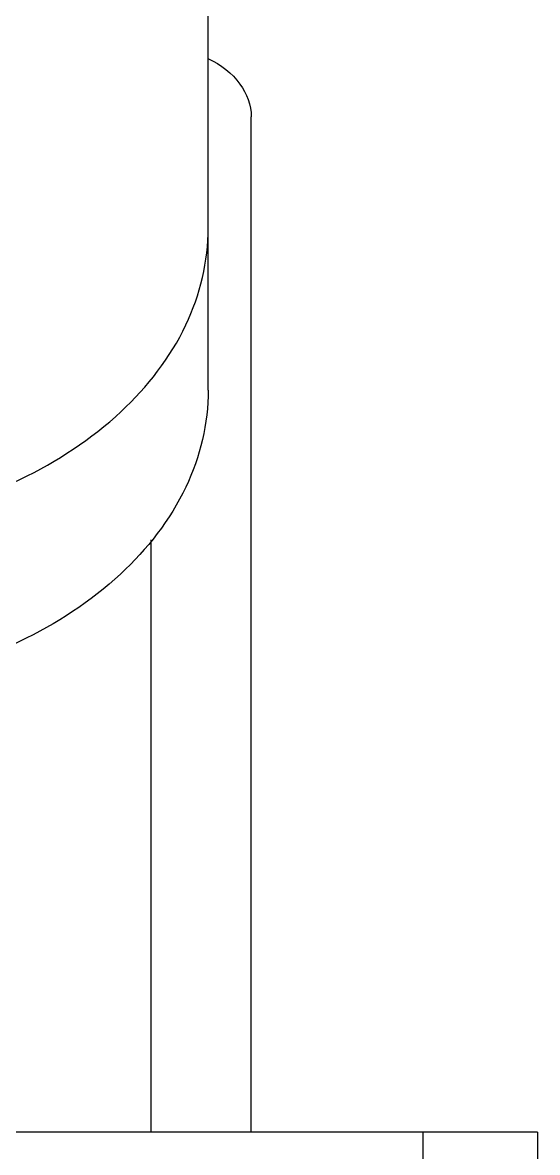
# Model space of a CAD drawing. Extents: x 4995099 to 5303443, y 4627657 to 4889583.
# Drawn here: x 5046136.2 to 5046336.2, y 4777210.8 to 4777649.8 of the extents above; entities that cross this region are included whole.
import ezdxf

# ---------------------------------------------------------------- set-up
doc = ezdxf.new("R2010")
doc.units = 0
doc.header["$LTSCALE"] = 1000
doc.header["$MEASUREMENT"] = 0
doc.layers.get('0').update_dxf_attribs({"color": 4, "linetype": 'CONTINUOUS'})

msp = doc.modelspace()

# ---------------------------------------------------------------- linework, layer by layer
at = {"linetype": 'Continuous'}
for p, q in [((5046208.34, 4777569.94), (5046208.34, 4777998.61)), ((5046225.02, 4777218.7), (5046225.02, 4777613.2)), ((5046208.34, 4777507.03), (5046208.34, 4777569.94)), ((5046186.1, 4777218.7), (5046186.1, 4777448.79)), ((5046336.24, 4777218.7), (5045880.25, 4777218.7)), ((5046291.75, 4777218.7), (5046291.75, 4773519.19)), ((5046336.24, 4777218.7), (5046336.24, 4773519.19))]:
    msp.add_line(p, q, dxfattribs=at)
for points, knots in [([(5046208.45, 4777635.73), (5046213.13, 4777633.41), (5046221.3, 4777627.46), (5046225.02, 4777617.67), (5046225.02, 4777613.2)], [0, 0, 0, 0, 0.538137, 1, 1, 1, 1]), ([(5046086.45, 4777456.34), (5046103.28, 4777459.67), (5046134.95, 4777469.76), (5046174.81, 4777495.63), (5046201.72, 4777529.89), (5046208.34, 4777557.07), (5046208.34, 4777569.94)], [0, 0, 0, 0, 0.287091, 0.549791, 0.784575, 1, 1, 1, 1]), ([(5046208.34, 4777507.03), (5046208.34, 4777494.12), (5046201.68, 4777466.85), (5046174.61, 4777432.51), (5046134.54, 4777406.64), (5046102.72, 4777396.59), (5046085.83, 4777393.3)], [0, 0, 0, 0, 0.215323, 0.450097, 0.712862, 1, 1, 1, 1])]:
    msp.add_open_spline(points, degree=3, knots=knots, dxfattribs=at)

doc.saveas('drawing.dxf')
